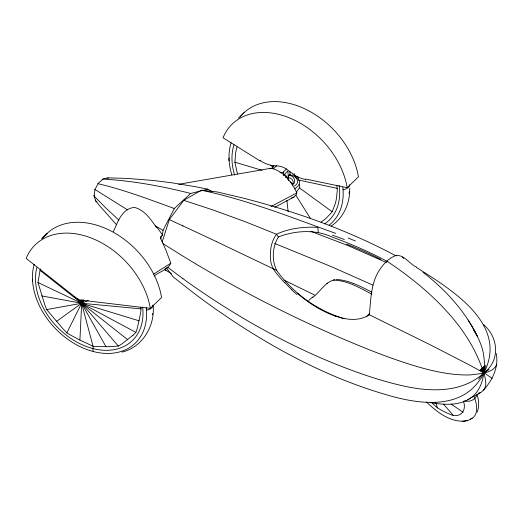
<?xml version="1.0" encoding="UTF-8"?>
<svg xmlns="http://www.w3.org/2000/svg" width="523" height="523" viewBox="0 0 523 523"><rect width="100%" height="100%" fill="white"/><g stroke="black" fill="none" stroke-linecap="round" stroke-linejoin="round"><path stroke-width="0.78" d="M336.871 185.587L337.289 189.973L336.577 197.681A86.687 63.799 41.5 0 1 335.295 203.558L332.203 211.769L326.587 217.843A86.694 61.962 41.2 0 1 322.201 221.262L321.03 222.04M430.135 402.488C444.295 405.077 460.874 406.175 472.727 396.467C481.055 389.04 484.272 377.41 483.952 366.551M237.56 173.917A86.687 59.243 48.8 0 1 237.063 172.23L234.892 162.189L235.696 152.821A86.694 60.655 50.5 0 1 236.984 146.943M349.632 192.033L349.75 188.254M132.992 335.256L122.003 343.827A113.321 77.058 25.1 0 1 118.322 346.069L109.157 346.69L97.978 346.599A113.321 66.918 30.4 0 1 93.048 346.259L79.908 340.061L81.856 300.11M467.706 399.938C473.145 395.46 482.226 394.25 485.226 387.203C487.436 380.103 482.35 373.402 484.193 366.257M335.759 316.14C346.514 319.945 359.327 321.475 369.303 314.761C370.8 300.673 370.781 285.813 377.652 273.006C381.842 265.802 387.635 258.715 395.584 255.597C403.965 254.139 409.313 263.919 416.19 266.926M349.586 193.033C348.736 205.997 342.251 218.817 331.229 225.995M166.51 268.09L173.361 277.053L194.223 293.423A1291.529 1008.279 -60.2 0 0 213.77 307.727C267.175 345.278 325.339 377.371 388.386 395.329C418.407 404.024 459.109 409.96 479.519 380.241C486.272 372.677 484.658 362.053 483.285 352.881C481.506 344.141 477.453 336.158 473.138 328.437L477.159 336.067C464.842 310.629 445.119 289.461 422.957 272.241M66.846 332.87A113.328 57.896 47.4 0 1 62.865 328.666L46.665 309.564A113.328 61.485 56.3 0 1 44.697 304.445L37.983 282.512L40.336 268.848M102.22 179.775L102.881 179.062L107.777 177.833L127.547 178.441L153.219 180.474L171.93 182.808L196.092 186.822L207.821 189.156L212.482 191.83M207.821 189.156L190.679 193.451L174.296 208.514L163.058 230.316L162.359 235.442L160.809 236.527L160.443 237.932L165.968 250.242L170.818 263.187C167.961 270.071 159.267 271.548 154.095 276.118M95.631 200.08L95.787 201.1L99.854 206.01L116.577 224.792M79.908 340.061L71.703 335.714A113.328 59.955 38.4 0 1 66.813 332.922L81.621 303.268L82.222 300.091M37.983 282.512L81.621 303.268L135.888 332.386A113.321 87.616 24.1 0 0 137.333 328.143L140.543 313.408A113.314 87.616 24.1 0 0 141.02 308.864A113.328 95.781 30 0 0 140.674 307.145M478.63 379.083L483.84 372.958L485.847 365.087M162.091 242.11L169.328 219.621L183.769 200.342L201.303 190.222L217.222 191.967L243.339 198.139A1291.509 1008.259 -60.2 0 1 266.952 204.558C311.558 217.411 355.202 234.049 396.179 255.95M483.54 390.165C492.372 380.188 499.02 367.048 496.203 353.437M178.709 184.299L270.6 168.334C282.544 169.942 292.082 182.573 296.894 192.895L296.332 194.602L294.011 197.001L274.725 207.298M477.139 412.17C479.447 406.482 478.931 400.141 476.989 394.427C476.015 399.716 469.379 402.547 464.561 400.84M431.357 402.364L437.463 407.894L441.791 410.378A47.018 13.225 39.2 0 0 449.819 414.229C459.756 419.008 467.17 410.882 463.391 401.141M56.412 321.468L81.621 303.268L83.177 299.601M496.85 364.27C492.633 373.782 479.643 373.5 470.805 374.88C456.291 375.481 441.863 372.938 427.814 369.513C397.323 361.511 368.061 349.573 339.113 337.257C291.259 316.539 244.718 292.782 199.799 266.292A1291.555 464.071 7.7 0 1 181.363 255.152L163.137 243.718M170.805 263.219L153.579 274.104M182.985 278.694A1291.542 850.058 -18.6 0 0 201.597 291.775C242.509 319.638 286.094 343.676 331.863 362.57C355.633 372.186 379.901 380.868 404.998 386.294C431.351 392.08 462.842 392.603 483.84 372.958C509.278 324.097 450.787 289.239 416.275 267.331M113.334 231.767C117.74 222.183 121.892 208.409 134.45 207.435C144.263 209.756 150.702 219.294 156.227 227.074M387.465 261.539C369.689 252.008 351.149 243.94 332.183 237.089C315.349 229.211 295.495 230.447 278.419 236.893C272.437 246.693 271.404 260.179 276.732 270.437C280.387 275.896 284.813 280.786 289.396 285.473C304.497 300.849 323.508 312.414 344.141 318.664M46.665 309.564L81.621 303.268L83.405 300.647M292.429 184.508C295.005 181.559 291.376 177.892 288.33 177.467A1.693 0.765 -75.7 0 1 289.075 175.225C294.083 175.623 297.241 182.331 292.089 185.057M285.584 177.689L286.676 176.499M41.807 295.94L81.621 303.268L84.34 300.365M369.303 314.761L429.743 344.546L467.255 363.838A39.643 1.419 27.3 0 1 476.126 368.63L483.84 372.958C500.413 360.7 498.602 337.512 483.71 324.711M371.696 294.122C359.752 287.833 347.331 280.354 333.432 280.197C324.41 282.623 319.736 292.599 312.303 297.744M41.526 238.776L47.155 233.356M238.396 118.113L244.032 112.693M83.503 300.437L83.458 300.483A35.427 28.785 31.5 0 1 81.666 300.241L79.267 299.744A3.484 2.295 1.8 0 1 77.679 299.097L26.15 258.414A74.279 53.418 46.1 0 1 92.27 238.423A74.279 53.418 46.1 0 1 150.31 308.367L161.574 297.528A74.279 53.418 46.1 0 0 109.83 230.421A74.279 53.418 46.1 0 0 42.736 238.227M260.402 160.267L259.846 160.796L223.02 137.752A74.279 53.418 46.1 0 1 289.141 117.76A74.279 53.418 46.1 0 1 347.18 187.705L358.445 176.866A74.279 53.418 46.1 0 0 307.132 109.974A74.279 53.418 46.1 0 0 240.05 116.995M273.457 168.752L276.654 165.673M279.962 172.61A2.537 1.334 -4 0 0 283.42 171.949L286.617 168.87M283.368 175.257A2.537 1.334 -4 0 0 283.636 175.048L287.872 170.975L288.559 180.71M288.225 176.035L290.056 174.277M369.591 313.427L367.545 315.546A2.537 1.948 38.4 0 0 366.701 316.86M94.251 195.223L93.95 195.609L95.787 201.1L97.056 201.826M294.423 186.083C301.346 182.226 295.554 174.669 289.212 175.087A1.693 0.765 -75.7 0 1 290.062 175.238M479.846 370.258L483.84 372.958L489.149 369.408M472.262 418.158L469.118 420.028L464.764 421.048M271.058 206.513L296.894 192.895M294.011 197.001L291.278 198.119M77.345 298.345L81.621 303.268L88.348 300.424M107.071 178.095L108.411 178.199M269.456 168.752L270.6 168.334M122.042 352.097C142.622 347.239 155.364 325.476 153.076 305.033A9.015 4.746 -4 0 1 146.486 310.224M165.771 268.266L167.183 267.861M478.133 393.27L480.206 392.688M426.48 402.024C436.666 411.725 449.558 422.146 464.378 421.093M462.149 421.401L467.072 420.734M335.884 279.452C348.841 279.995 360.615 286.414 371.879 292.233M80.516 300.202L81.621 303.268L141.014 308.864M150.31 308.367L81.666 300.228M95.676 189.45L94.8 189.385L127.534 209.88M270.796 165.386L276.667 165.935A15.697 10.898 43.8 0 1 288.363 170.557L293.089 173.969M305.622 179.049L347.18 187.705M298.404 179.977L337.302 188.385M201.303 190.222C247.569 199.884 291.448 217.496 335.766 233.395M190.679 193.451C161.908 186.162 132.554 180.755 102.881 179.062L98.193 183.37L94.983 189.601L94.101 196.092L106.241 208.363L118.943 220.124M234.892 162.189L261.971 170.269M81.281 300.084L81.621 303.268L139.203 320.854M183.769 200.342L213.109 209.998L245.771 221.929L276.471 234.239L278.419 236.893M310.93 231.349L348.651 245.843L386.549 262.605M174.296 208.514C149.441 199.453 123.042 189.489 97.971 183.684M348.148 238.057L355.346 240.94M353.234 283.388L353.568 283.525M372.873 285.107L331.432 266.717L280.923 245.98A1291.542 464.104 7.7 0 0 274.523 243.437M169.328 219.621L182.939 225.949M216.437 241.626L276.732 270.437M314.656 295.044L284.035 280.145M290.258 181.939L292.841 184.004M163.058 230.316L155.22 225.916M164.876 269.691L171.479 273.732M480.192 370.009L492.274 378.495M386.942 261.134C412.523 278.36 436.81 298.09 456.108 322.305A85.556 36.048 47.4 0 1 467.47 338.244C474.328 349.089 479.761 360.805 483.84 372.958L480.539 369.761M451.074 404.044L463.097 412.242M299.659 188.077L332.203 211.769M182.972 278.7L167.491 267.129M40.01 270.319L127.71 339.708M297.012 294.573L291.749 289.912M270.757 165.248L272.601 166.837A15.697 10.983 50.4 0 0 271.94 168.19M297.548 178.598C300.614 180.605 299.856 184.907 297.149 186.888A21.574 11.362 -4 0 1 294.573 188.901M402.481 257.068L403.808 258.434M284.584 282.773C279.334 276.549 272.594 270.574 270.901 262.278C269.469 252.727 270.666 242.221 276.471 234.239C289.245 228.205 303.935 226.662 317.925 227.328L318.213 232.304M443.432 404.057L453.402 415.543M480.879 369.506L483.84 372.958L483.697 366.852M93.46 351.574L93.009 350.502L93.048 346.265L81.621 303.268L118.329 346.076M481.206 369.251L483.84 372.958L483.429 367.159M481.369 369.114L483.84 372.958L483.154 367.46M295.861 195.262L310.459 218.536M473.485 329.536L475.283 332.465M473.008 328.084L468.144 320.03M481.526 368.983L483.84 372.958L483.01 367.61M81.621 303.268L106.006 346.736M481.644 368.885L483.84 372.958L482.873 367.754M481.761 368.787L483.84 372.958L482.762 367.859M481.879 368.689L483.84 372.958L482.664 367.957M299.502 184.541L299.771 187.214L297.424 190.777A21.574 11.362 -4 0 1 296.266 191.778M165.209 268.521L165.883 270.515M435.855 402.677L437.463 407.894M482.559 368.061L483.84 372.958M286.905 200.394L288.134 211.763M289.853 171.381L290.16 175.708M283.42 171.949L283.636 175.048M294.024 173.538A12.402 8.917 46.1 0 1 295.443 177.081M272.601 166.837A15.697 11.316 51.1 0 1 273.503 165.628M339.133 185.371A62.217 44.743 46.1 0 1 324.639 223.877M234.598 175.035A62.217 44.743 46.1 0 1 233.984 144.845M342.794 187.221A65.95 47.43 46.1 0 1 329.13 225.145M231.787 174.76A65.95 47.43 46.1 0 1 231.133 142.753M229.126 160.731A9.015 4.746 -4 0 1 229.336 157.998M272.692 168.668A15.723 11.303 46.1 0 1 273.784 165.745M297.718 176.395A15.697 11.807 43.2 0 1 298.358 179.389M296.476 176.081A12.402 8.917 46.1 0 1 296.789 178.042M349.619 184.684A9.015 4.746 -4 0 1 343.036 189.869M349.312 191.836A65.95 47.423 46.1 0 1 349.109 193.778M284.577 174.434A5.152 3.7 46.1 0 1 287.67 179.206M32.576 281.086A9.015 4.746 -4 0 1 32.387 279.262M146.244 307.576A65.95 47.43 46.1 0 1 85.7 349.083A65.95 47.43 46.1 0 1 34.217 264.292M142.629 307.034A62.087 44.651 46.1 0 1 86.367 346.494A62.087 44.651 46.1 0 1 36.872 267.521M135.895 332.393A113.341 77.084 25.1 0 1 133.005 335.263M152.638 313.486A65.95 47.43 46.1 0 1 152.481 314.768M75.855 297.79A35.531 23.254 62.3 0 1 74.508 296.763M270.77 165.183A33.943 23.908 51.8 0 1 259.918 160.548M305.648 179.467A33.936 26.327 43.2 0 1 292.887 174.427M333.432 280.197A2.537 1.562 86.6 0 1 334.615 279.485M327.019 283.636A2.537 0.791 44.9 0 1 327.503 283.204M312.617 296.92A183.769 31.485 -47.2 0 1 308.799 300.457M182.612 225.766A1276.689 45.749 27.3 0 1 216.11 241.443M335.694 316.323A182.311 145.322 -69 0 1 297.731 293.527M291.873 289.735A218.777 175.028 -67.3 0 1 284.747 282.57M346.52 244.071A182.887 56.445 12.8 0 1 380.921 259.434M332.282 235.089A217.627 68.212 12.5 0 1 344.324 239.527M474.171 396.741A46.985 19.796 47.4 0 1 470.347 419.067M156.318 226.74A67.545 36.179 80.1 0 1 162.522 235.089M160.751 238.978A47.586 29.687 -64.4 0 1 161.365 236.043"/></g></svg>
